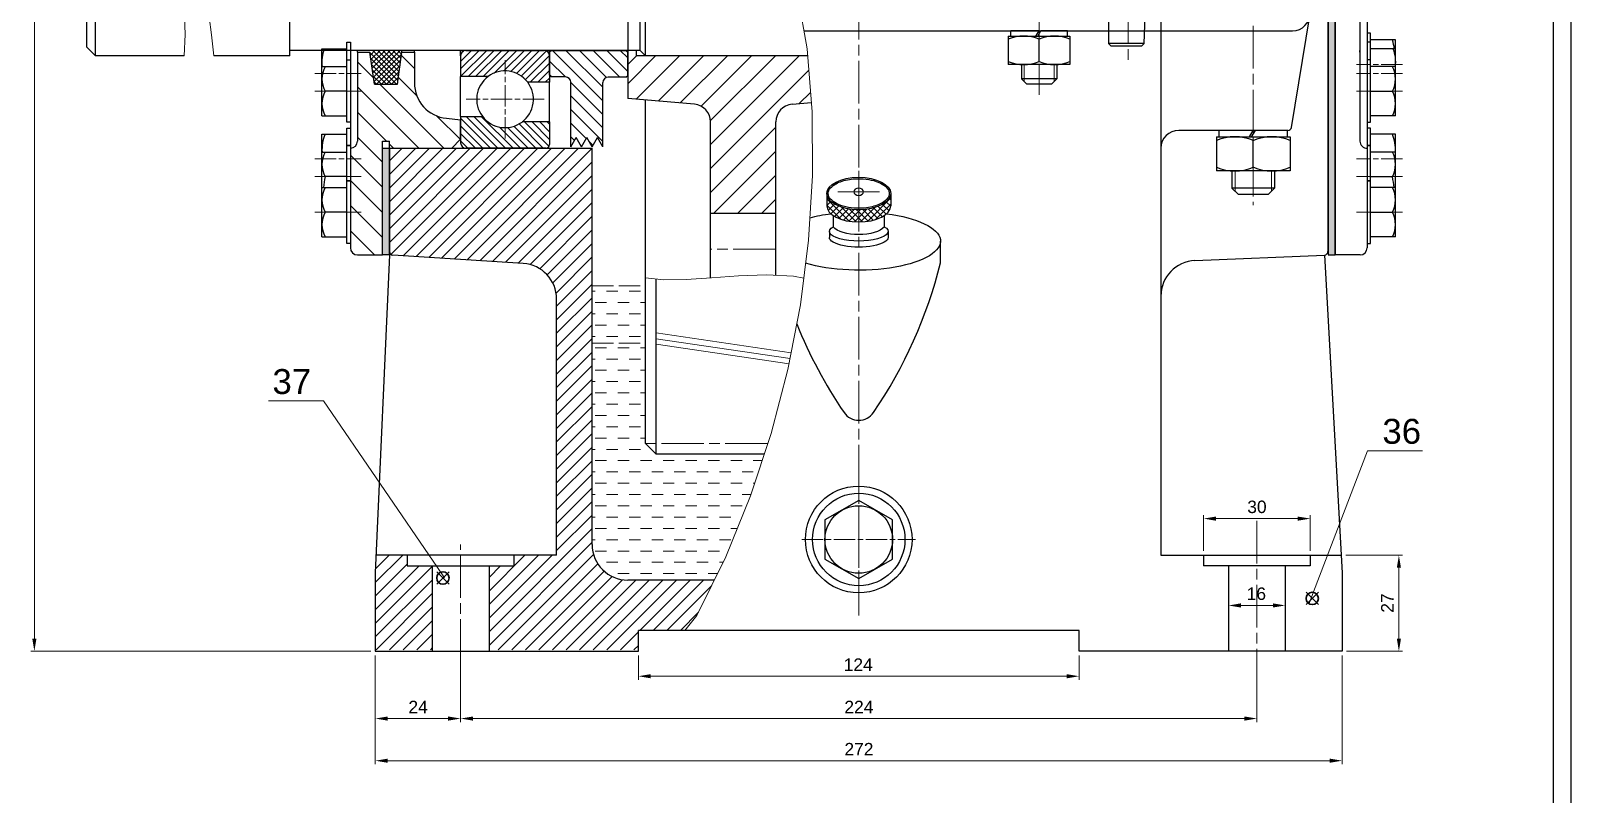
# Model space of a CAD drawing. Header units: millimetres. Extents: x 616 to 1805, y 3019 to 3860.
# Drawn here: x 1371.6 to 1804.9, y 3405.1 to 3619.7 of the extents above; entities that cross this region are included whole.
import ezdxf

# ---------------------------------------------------------------- set-up
doc = ezdxf.new("R2010")
doc.units = ezdxf.units.MM
for name, pattern in [('AM_ISO02W050', [7.5, 6, -1.5]), ('AM_ISO08W050', [18, 12, -1.5, 3, -1.5]), ('AM_ISO08W050x2', [9, 6, -0.75, 1.5, -0.75])]:
    doc.linetypes.add(name, pattern=pattern)
doc.layers.add('AM_12', color=7, linetype='Continuous', lineweight=35, plot=False)
for name, color, linetype, lineweight in [('Dim', 2, 'Continuous', 9), ('dường tâm', 4, 'AM_ISO08W050', 13), ('net duong chi so', 3, 'Continuous', 13), ('Net mảnh', 3, 'Continuous', 13), ('Nét đứt mảnh', 6, 'AM_ISO02W050', 13), ('đường hatch', 1, 'Continuous', 13)]:
    doc.layers.add(name, color=color, linetype=linetype, lineweight=lineweight)
doc.styles.get("Standard").update_dxf_attribs({"font": 'arial.ttf'})

msp = doc.modelspace()

# ---------------------------------------------------------------- hatches: boundary and pattern name
h = msp.add_hatch(color=1)
h.dxf.hatch_style = 1
h.paths.add_polyline_path([(1738.46, 3716.69), (1736.47, 3716.69), (1736.47, 3556.69), (1738.47, 3556.69)])
msp.add_hatch(color=1).paths.add_polyline_path([(1470.46, 3586.69), (1470.46, 3556.69), (1472.46, 3556.69), (1472.46, 3586.69)])
at = {"layer": 'đường hatch'}
h = msp.add_hatch(dxfattribs=at)
h.set_pattern_fill('DASH', color=6)
h.paths.add_polyline_path([(1577.94, 3500.69), (1547.46, 3500.69), (1544.46, 3503.69), (1544.46, 3531.89), (1529.46, 3531.89), (1529.46, 3475.28, 0.414214), (1539.46, 3465.28), (1563.86, 3465.28), (1567.06, 3471.79), (1574.04, 3488.92)])
h.paths.add_polyline_path([(1544.46, 3548.02), (1529.46, 3548.02), (1529.46, 3531.89), (1544.46, 3531.89)])

# ---------------------------------------------------------------- linework, layer by layer
for p, q in [((1804.88, 3019.39), (1804.88, 3860.39)), ((1799.88, 3024.39), (1799.88, 3855.39)), ((1689.46, 3777.69), (1689.46, 3472.28)), ((1736.46, 3715.73), (1736.46, 3557.65)), ((1736.47, 3716.69), (1736.47, 3556.69)), ((1738.46, 3716.69), (1738.47, 3556.69)), ((1738.47, 3556.69), (1738.47, 3716.69)), ((1539.46, 3672.69), (1539.46, 3600.69)), ((1387.24, 3658.19), (1387.24, 3615.19)), ((1389.74, 3612.69), (1389.74, 3660.69)), ((1444.46, 3612.69), (1444.46, 3660.69)), ((1444.46, 3614.19), (1444.46, 3659.19)), ((1542.96, 3614.19), (1542.96, 3659.19)), ((1544.46, 3612.69), (1544.46, 3660.69)), ((1674.79, 3616.15), (1674.43, 3658.92)), ((1684.75, 3616.15), (1686.26, 3658.92)), ((1745.46, 3659.69), (1745.46, 3588.69)), ((1747.46, 3659.19), (1747.47, 3558.69)), ((1726.2, 3592.53), (1731.4, 3623.87)), ((1589.05, 3619.69), (1726.46, 3619.69)), ((1647.21, 3618.19), (1647.21, 3619.69)), ((1655.21, 3619.69), (1647.21, 3619.69)), ((1654.31, 3618.19), (1655.21, 3619.69)), ((1654.81, 3618.19), (1655.7, 3619.69)), ((1663.21, 3619.69), (1655.7, 3619.69)), ((1663.21, 3618.19), (1663.21, 3619.69)), ((1748.46, 3618.99), (1747.46, 3618.99)), ((1747.46, 3618.99), (1747.46, 3616.49)), ((1748.46, 3617.12), (1748.46, 3618.99)), ((1389.74, 3612.69), (1387.24, 3615.19)), ((1542.96, 3614.19), (1444.46, 3614.19)), ((1453.46, 3609.62), (1453.46, 3614.62)), ((1453.46, 3614.62), (1460.46, 3614.62)), ((1460.46, 3614.62), (1460.46, 3616.49)), ((1460.46, 3616.49), (1461.46, 3616.49)), ((1460.46, 3609.62), (1460.46, 3614.62)), ((1461.46, 3616.49), (1461.46, 3611.49)), ((1461.46, 3614.19), (1461.46, 3558.69)), ((1463.46, 3613.69), (1463.46, 3614.19)), ((1475.96, 3613.69), (1475.96, 3614.19)), ((1479.46, 3613.69), (1479.46, 3614.19)), ((1492.46, 3612.69), (1492.46, 3614.19)), ((1493.96, 3614.19), (1515.96, 3614.19)), ((1517.46, 3612.69), (1517.46, 3614.19)), ((1517.46, 3613.75), (1517.96, 3614.19)), ((1517.96, 3614.19), (1517.46, 3613.75)), ((1538.96, 3614.19), (1517.96, 3614.19)), ((1517.96, 3614.19), (1538.96, 3614.19)), ((1539.46, 3613.63), (1538.96, 3614.19)), ((1541.96, 3612.69), (1541.96, 3614.19)), ((1542.96, 3614.19), (1544.46, 3612.69)), ((1646.54, 3618.19), (1646.54, 3610.19)), ((1646.54, 3618.19), (1663.87, 3618.19)), ((1647.21, 3618.19), (1654.31, 3618.19)), ((1654.81, 3618.19), (1663.21, 3618.19)), ((1655.21, 3611.05), (1655.21, 3617.35)), ((1663.87, 3618.19), (1663.87, 3610.19)), ((1675.5, 3615.42), (1674.75, 3616.15)), ((1684.75, 3616.15), (1674.75, 3616.15)), ((1684, 3615.42), (1675.5, 3615.42)), ((1684.75, 3616.15), (1684, 3615.42)), ((1745.46, 3613.69), (1745.46, 3614.19)), ((1748.46, 3616.49), (1747.46, 3616.49)), ((1747.46, 3616.49), (1747.46, 3611.49)), ((1755.46, 3617.12), (1748.46, 3617.12)), ((1748.46, 3616.49), (1748.46, 3617.12)), ((1748.46, 3614.62), (1748.46, 3616.49)), ((1748.46, 3609.62), (1748.46, 3614.62)), ((1755.46, 3614.62), (1748.46, 3614.62)), ((1755.46, 3614.62), (1755.46, 3617.12)), ((1755.46, 3609.62), (1755.46, 3614.62)), ((1414.66, 3612.69), (1389.74, 3612.69)), ((1444.46, 3612.69), (1423, 3612.69)), ((1453.46, 3595.76), (1453.46, 3609.62)), ((1453.46, 3609.62), (1460.46, 3609.62)), ((1460.46, 3609.62), (1460.46, 3611.49)), ((1460.46, 3611.49), (1461.46, 3611.49)), ((1460.46, 3595.76), (1460.46, 3609.62)), ((1461.46, 3611.49), (1461.46, 3594.03)), ((1463.46, 3613.69), (1463.46, 3588.69)), ((1463.46, 3613.69), (1466.96, 3613.69)), ((1468.21, 3604.69), (1466.96, 3613.69)), ((1474.71, 3604.69), (1475.96, 3613.69)), ((1475.96, 3613.69), (1479.46, 3613.69)), ((1479.46, 3613.69), (1479.46, 3605.04)), ((1492.46, 3612.69), (1492.46, 3606.82)), ((1517.46, 3607.21), (1517.46, 3613.75)), ((1517.46, 3613.75), (1517.46, 3607.21)), ((1517.46, 3612.69), (1517.46, 3605.22)), ((1539.46, 3607.12), (1539.46, 3613.63)), ((1541.96, 3612.69), (1539.46, 3610.19)), ((1590.09, 3612.69), (1541.96, 3612.69)), ((1590.09, 3612.69), (1544.46, 3612.69)), ((1663.87, 3610.19), (1646.54, 3610.19)), ((1650.21, 3610.19), (1650.21, 3606.19)), ((1660.21, 3610.19), (1660.21, 3606.19)), ((1748.46, 3611.49), (1747.46, 3611.49)), ((1747.46, 3611.49), (1747.46, 3594.03)), ((1748.46, 3609.62), (1748.46, 3611.49)), ((1755.46, 3609.62), (1748.46, 3609.62)), ((1748.46, 3595.76), (1748.46, 3609.62)), ((1755.46, 3595.76), (1755.46, 3609.62)), ((1492.46, 3595.65), (1492.46, 3606.82)), ((1500.18, 3606.82), (1492.46, 3606.82)), ((1517.46, 3607.21), (1517.96, 3606.71)), ((1517.46, 3607.21), (1517.96, 3606.71)), ((1521.96, 3606.71), (1517.96, 3606.71)), ((1538.96, 3606.69), (1533.96, 3606.69)), ((1538.96, 3606.69), (1539.46, 3607.12)), ((1660.21, 3606.19), (1650.21, 3606.19)), ((1650.21, 3606.19), (1651.71, 3604.69)), ((1660.21, 3606.19), (1658.71, 3604.69)), ((1460.46, 3602.69), (1454.32, 3602.69)), ((1468.21, 3604.69), (1474.71, 3604.69)), ((1517.46, 3605.22), (1511.34, 3605.22)), ((1517.46, 3594.06), (1517.46, 3605.22)), ((1523.46, 3587.09), (1523.46, 3605.21)), ((1532.46, 3587.09), (1532.46, 3605.16)), ((1658.71, 3604.69), (1651.71, 3604.69)), ((1748.46, 3602.69), (1754.6, 3602.69)), ((1558.23, 3599.05), (1539.46, 3600.69)), ((1544.46, 3503.69), (1544.46, 3600.25)), ((1585.69, 3599.05), (1591.14, 3599.52)), ((1453.46, 3595.76), (1460.46, 3595.76)), ((1460.46, 3594.03), (1460.46, 3595.76)), ((1461.46, 3594.03), (1460.46, 3594.03)), ((1460.47, 3590.62), (1460.47, 3592.35)), ((1460.47, 3592.35), (1461.46, 3592.35)), ((1461.46, 3592.35), (1461.46, 3587.49)), ((1488.47, 3595.09), (1492.46, 3594.69)), ((1492.46, 3595.65), (1492.46, 3588.19)), ((1492.46, 3595.65), (1498.58, 3595.65)), ((1492.46, 3589.19), (1492.46, 3594.69)), ((1517.46, 3594.06), (1509.75, 3594.06)), ((1517.46, 3594.06), (1517.46, 3587.69)), ((1562.8, 3550.25), (1562.8, 3594.07)), ((1581.13, 3550.98), (1581.13, 3594.07)), ((1747.46, 3594.03), (1748.46, 3594.03)), ((1748.46, 3592.35), (1747.46, 3592.35)), ((1747.46, 3592.35), (1747.46, 3587.49)), ((1755.46, 3595.76), (1748.46, 3595.76)), ((1748.46, 3594.03), (1748.46, 3595.76)), ((1748.46, 3590.62), (1748.46, 3592.35)), ((1453.47, 3585.62), (1453.47, 3590.62)), ((1453.47, 3590.62), (1460.47, 3590.62)), ((1460.47, 3585.62), (1460.47, 3590.62)), ((1470.46, 3556.69), (1470.46, 3588.69)), ((1470.46, 3588.69), (1472.46, 3588.69)), ((1472.46, 3586.69), (1472.46, 3588.69)), ((1489.96, 3586.69), (1492.46, 3589.19)), ((1523.46, 3587.09), (1524.96, 3589.69)), ((1526.46, 3587.09), (1524.96, 3589.69)), ((1526.46, 3587.09), (1527.96, 3589.69)), ((1529.46, 3587.09), (1527.96, 3589.69)), ((1529.46, 3587.09), (1530.96, 3589.69)), ((1532.46, 3587.09), (1530.96, 3589.69)), ((1725.21, 3591.69), (1694.46, 3591.69)), ((1705.07, 3589.89), (1705.07, 3580.29)), ((1705.07, 3589.89), (1725.86, 3589.89)), ((1705.86, 3589.89), (1705.86, 3591.69)), ((1715.46, 3591.69), (1705.86, 3591.69)), ((1705.86, 3589.89), (1714.39, 3589.89)), ((1714.39, 3589.89), (1715.46, 3591.69)), ((1714.98, 3589.89), (1716.06, 3591.69)), ((1714.98, 3589.89), (1725.06, 3589.89)), ((1715.46, 3581.32), (1715.46, 3588.88)), ((1725.06, 3591.69), (1716.06, 3591.69)), ((1725.06, 3591.69), (1725.21, 3591.69)), ((1725.06, 3589.89), (1725.06, 3591.69)), ((1725.86, 3589.89), (1725.86, 3580.29)), ((1755.46, 3590.62), (1748.46, 3590.62)), ((1748.46, 3585.62), (1748.46, 3590.62)), ((1755.46, 3585.62), (1755.46, 3590.62)), ((1453.47, 3575.62), (1453.47, 3585.62)), ((1453.47, 3585.62), (1460.47, 3585.62)), ((1461.46, 3587.49), (1460.47, 3587.49)), ((1460.47, 3585.62), (1460.47, 3587.49)), ((1460.47, 3587.49), (1461.46, 3587.49)), ((1460.47, 3575.62), (1460.47, 3585.62)), ((1461.46, 3587.49), (1461.46, 3577.49)), ((1470.46, 3556.69), (1470.46, 3586.69)), ((1470.46, 3586.69), (1472.46, 3586.69)), ((1472.46, 3556.69), (1472.46, 3586.69)), ((1472.46, 3586.69), (1519.46, 3586.69)), ((1472.46, 3586.69), (1489.96, 3586.69)), ((1472.46, 3586.69), (1472.46, 3556.69)), ((1516.46, 3586.69), (1493.96, 3586.69)), ((1519.46, 3586.69), (1529.46, 3586.69)), ((1529.46, 3475.28), (1529.46, 3586.69)), ((1747.46, 3587.49), (1748.46, 3587.49)), ((1748.46, 3587.49), (1747.46, 3587.49)), ((1747.46, 3587.49), (1747.46, 3577.49)), ((1748.46, 3585.62), (1748.46, 3587.49)), ((1755.46, 3585.62), (1748.46, 3585.62)), ((1748.46, 3575.62), (1748.46, 3585.62)), ((1755.46, 3575.62), (1755.46, 3585.62)), ((1725.86, 3580.29), (1705.07, 3580.29)), ((1709.46, 3580.29), (1709.46, 3575.49)), ((1721.46, 3580.29), (1721.46, 3575.49)), ((1453.47, 3561.76), (1453.47, 3575.62)), ((1453.47, 3575.62), (1460.47, 3575.62)), ((1460.47, 3578.69), (1454.32, 3578.69)), ((1460.47, 3575.62), (1460.46, 3577.49)), ((1460.46, 3577.49), (1461.46, 3577.49)), ((1461.46, 3577.49), (1460.47, 3577.49)), ((1460.47, 3561.76), (1460.47, 3575.62)), ((1461.46, 3577.49), (1461.46, 3559.89)), ((1721.46, 3575.49), (1709.46, 3575.49)), ((1709.46, 3575.49), (1711.26, 3573.69)), ((1721.46, 3575.49), (1719.66, 3573.69)), ((1748.46, 3577.49), (1747.46, 3577.49)), ((1747.46, 3577.49), (1747.46, 3559.89)), ((1747.46, 3577.49), (1748.46, 3577.49)), ((1748.46, 3578.69), (1754.6, 3578.69)), ((1748.46, 3575.62), (1748.46, 3577.49)), ((1755.46, 3575.62), (1748.46, 3575.62)), ((1748.46, 3561.76), (1748.46, 3575.62)), ((1755.46, 3561.76), (1755.46, 3575.62)), ((1595.47, 3573.76), (1595.46, 3570.52)), ((1613.46, 3573.96), (1613.46, 3570.52)), ((1719.66, 3573.69), (1711.26, 3573.69)), ((1460.47, 3568.69), (1454.32, 3568.69)), ((1581.13, 3568.35), (1562.8, 3568.35)), ((1597.28, 3567.77), (1597.28, 3564.61)), ((1611.64, 3567.77), (1611.64, 3564.61)), ((1748.46, 3568.69), (1754.6, 3568.69)), ((1596.2, 3563.28), (1596.2, 3561.59)), ((1612.72, 3563.28), (1612.72, 3561.59)), ((1453.47, 3561.76), (1460.47, 3561.76)), ((1460.46, 3559.89), (1460.47, 3561.76)), ((1461.46, 3559.89), (1460.46, 3559.89)), ((1627.46, 3554.47), (1627.46, 3560.58)), ((1747.46, 3559.89), (1748.46, 3559.89)), ((1755.46, 3561.76), (1748.46, 3561.76)), ((1748.46, 3559.89), (1748.46, 3561.76)), ((1463.46, 3556.69), (1470.46, 3556.69)), ((1472.46, 3556.69), (1468.46, 3467.28)), ((1472.46, 3556.69), (1470.46, 3556.69)), ((1510.1, 3554.29), (1473.4, 3556.63)), ((1699.04, 3555.1), (1735.5, 3556.65)), ((1735.52, 3556.65), (1740.46, 3467.28)), ((1736.47, 3556.69), (1738.47, 3556.69)), ((1745.47, 3556.69), (1738.47, 3556.69)), ((1547.46, 3500.69), (1547.46, 3549.91)), ((1519.46, 3472.28), (1519.46, 3544.31)), ((1547.46, 3500.69), (1544.46, 3503.69)), ((1577.94, 3500.69), (1547.46, 3500.69)), ((1604.46, 3487.66), (1594.96, 3482.18)), ((1613.97, 3482.18), (1604.46, 3487.66)), ((1594.96, 3482.18), (1594.96, 3471.2)), ((1613.97, 3471.2), (1613.97, 3482.18)), ((1519.46, 3472.28), (1468.62, 3472.28)), ((1477.46, 3472.28), (1477.46, 3469.28)), ((1507.46, 3472.28), (1507.46, 3469.28)), ((1594.96, 3471.2), (1604.46, 3465.72)), ((1604.46, 3465.72), (1613.97, 3471.2)), ((1689.46, 3472.28), (1740.19, 3472.28)), ((1701.46, 3472.28), (1701.46, 3469.28)), ((1731.46, 3472.28), (1731.46, 3469.28)), ((1468.46, 3467.28), (1468.46, 3445.28)), ((1477.46, 3469.28), (1507.46, 3469.28)), ((1484.46, 3469.28), (1484.46, 3445.28)), ((1500.46, 3469.28), (1500.46, 3445.28)), ((1731.46, 3469.28), (1701.46, 3469.28)), ((1708.46, 3469.28), (1708.46, 3445.28)), ((1724.46, 3469.28), (1724.46, 3445.28)), ((1740.46, 3467.28), (1740.46, 3445.28)), ((1563.86, 3465.28), (1539.46, 3465.28)), ((1604.46, 3451.12), (1542.46, 3451.12)), ((1542.46, 3445.28), (1542.46, 3451.12)), ((1666.46, 3451.12), (1604.46, 3451.12)), ((1666.46, 3445.28), (1666.46, 3451.12)), ((1468.46, 3445.28), (1542.46, 3445.28)), ((1740.46, 3445.28), (1666.46, 3445.28))]:
    msp.add_line(p, q)
at = {"color": 1, "linetype": 'Continuous', "lineweight": 13}
for p, q in [((1547.32, 3612.69), (1539.46, 3604.83)), ((1554.06, 3612.69), (1541.85, 3600.48)), ((1560.79, 3612.69), (1548.04, 3599.94)), ((1567.53, 3612.69), (1554.24, 3599.4)), ((1574.26, 3612.69), (1560.09, 3598.51)), ((1581, 3612.69), (1562.78, 3594.47)), ((1587.73, 3612.69), (1562.8, 3587.75)), ((1590.41, 3608.63), (1562.8, 3581.02)), ((1590.91, 3602.39), (1587.74, 3599.23)), ((1581.13, 3592.61), (1562.8, 3574.28)), ((1581.13, 3585.88), (1563.6, 3568.35)), ((1581.13, 3579.14), (1570.33, 3568.35)), ((1581.13, 3572.41), (1577.07, 3568.35))]:
    msp.add_line(p, q, dxfattribs=at)
for radius in [15, 13, 9.5]:
    msp.add_circle((1604.46, 3476.69), radius)
for centre, radius, start, end in [((1726.46, 3624.69), 5, 270, 0), ((1464.41, 3610.85), 10.99, 159.9483, 186.4274), ((1493.96, 3612.69), 1.5, 90, 180), ((1515.96, 3612.69), 1.5, 0, 90), ((1650.87, 3606.85), 11.36, 67.5879, 112.4121), ((1659.54, 3606.85), 11.36, 67.5879, 112.4121), ((1745.29, 3613.98), 9.83, 3.7209, 18.6129), ((1744.52, 3610.85), 10.99, 353.5726, 20.0517), ((1460.89, 3606.15), 7.42, 152.1817, 207.8183), ((1650.87, 3621.55), 11.36, 247.5879, 292.4121), ((1659.54, 3621.55), 11.36, 247.5879, 292.4121), ((1748.04, 3606.15), 7.42, 332.1817, 27.8183), ((1504.96, 3600.44), 7.98, 126.8699, 216.8699), ((1504.96, 3600.44), 7.98, 36.8699, 126.8699), ((1521.96, 3605.21), 1.5, 0, 90), ((1534.02, 3605.13), 1.56, 92.1615, 179.1049), ((1460.89, 3599.23), 7.42, 152.1818, 207.8182), ((1489.46, 3605.04), 10, 180, 264.2894), ((1504.96, 3600.44), 7.98, 306.8699, 36.8699), ((1748.04, 3599.23), 7.42, 332.1818, 27.8182), ((1557.8, 3594.07), 5, 0, 85), ((1586.13, 3594.07), 5, 95, 180), ((1504.96, 3600.44), 7.98, 216.8699, 306.8699), ((1725.21, 3592.69), 1, 270, 350.5919), ((1464.83, 3586.29), 11.37, 157.5964, 183.3801), ((1461.46, 3588.69), 2, 270, 0), ((1493.96, 3588.19), 1.5, 180, 270), ((1694.46, 3586.69), 5, 90, 180), ((1710.27, 3576.28), 13.63, 67.5879, 112.4121), ((1720.66, 3576.28), 13.63, 67.5879, 112.4121), ((1747.46, 3588.69), 2, 180.0016, 270.0016), ((1744.09, 3586.29), 11.37, 356.6199, 22.4036), ((1460.88, 3582.15), 7.42, 152.1742, 207.8258), ((1516.46, 3587.69), 1, 270, 0), ((1748.04, 3582.15), 7.42, 332.1742, 27.8258), ((1710.27, 3593.92), 13.63, 247.5879, 292.4121), ((1720.66, 3593.92), 13.63, 247.5879, 292.4121), ((1460.89, 3572.15), 7.42, 152.1817, 207.8183), ((1508.1, 3569.12), 54.62, 169.907, 173.1651), ((1700.83, 3569.12), 54.62, 6.8349, 10.093), ((1748.04, 3572.15), 7.42, 332.1817, 27.8183), ((1460.89, 3565.23), 7.42, 152.1818, 207.8182), ((1748.04, 3565.23), 7.42, 332.1818, 27.8182), ((1463.46, 3558.69), 2, 180, 270), ((1473.46, 3557.63), 1, 180, 266.3478), ((1735.46, 3557.65), 1, 272.4368, 359.9951), ((1745.47, 3558.69), 2, 270.0016, 0.0016), ((1509.46, 3544.31), 10, 0, 86.3478), ((1501.14, 3585.81), 130.15, 325.6473, 346.0677), ((1699.46, 3545.11), 10, 92.4368, 180), ((1707.79, 3585.81), 130.15, 201.8853, 214.3527), ((1604.46, 3515.19), 5, 214.3527, 325.6473), ((1539.46, 3475.28), 10, 180, 270)]:
    msp.add_arc(centre, radius, start, end)
msp.add_ellipse((1604.46, 3573.96), major_axis=(9, 0), ratio=0.506768)
at = {"extrusion": (0, 0, -1)}
for centre, major_axis, ratio, start_param, end_param in [((1604.46, 3574.45), (1.38, 0), 0.738156, -3.141592653589793, 3.141592653589793), ((1604.46, 3560.58), (23, 0), 0.35566, 5.059904, 8.560784), ((1604.46, 3560.58), (23, 0), 0.35566, 10.355812, 10.648059), ((1604.46, 3563.28), (8.26, 0), 0.326792, 5.765996, 9.941967), ((1604.46, 3565.9), (-7.78, 0), 0.450192, 3.525887, 5.898891), ((1604.46, 3561.59), (8.26, 0), 0.326792, 6.283185, 9.424778)]:
    msp.add_ellipse(centre, major_axis=major_axis, ratio=ratio, start_param=start_param, end_param=end_param, dxfattribs=at)
msp.add_ellipse((1604.46, 3570.52), major_axis=(9, 0), ratio=0.506768, start_param=3.141593, end_param=6.283185)
msp.add_open_spline([(1613.06, 3573.96), (1613.06, 3574.4), (1612.91, 3574.86), (1612.24, 3575.76), (1611.73, 3576.2), (1610.41, 3576.98), (1609.59, 3577.32), (1607.77, 3577.82), (1606.77, 3577.99), (1604.24, 3578.18), (1602.69, 3578.09), (1599.89, 3577.54), (1598.65, 3577.08), (1597.06, 3576.1), (1596.57, 3575.64), (1595.95, 3574.71), (1595.83, 3574.25), (1595.91, 3573.33), (1596.12, 3572.86), (1596.91, 3571.94), (1597.49, 3571.5), (1598.96, 3570.74), (1599.84, 3570.42), (1601.78, 3569.97), (1602.84, 3569.84), (1605.39, 3569.76), (1606.9, 3569.9), (1609.56, 3570.55), (1610.72, 3571.04), (1612.13, 3572.04), (1612.55, 3572.5), (1612.98, 3573.29), (1613.06, 3573.62), (1613.06, 3573.96)], degree=3, knots=[0, 0, 0, 0, 0.356431, 0.356431, 0.712861, 0.712861, 1.069292, 1.069292, 1.425722, 1.425722, 1.939711, 1.939711, 2.453699, 2.453699, 2.819631, 2.819631, 3.185563, 3.185563, 3.551495, 3.551495, 3.917427, 3.917427, 4.283359, 4.283359, 4.649291, 4.649291, 5.155706, 5.155706, 5.662121, 5.662121, 6.018042, 6.018042, 6.283185, 6.283185, 6.283185, 6.283185])
at = {"layer": 'AM_12', "color": 4}
for p, q in [((1485.73, 3464.12), (1489.23, 3467.62)), ((1485.73, 3467.62), (1489.23, 3464.12)), ((1730.29, 3458.37), (1733.79, 3461.87)), ((1730.29, 3461.87), (1733.79, 3458.37))]:
    msp.add_line(p, q, dxfattribs=at)
for centre in [(1487.48, 3465.87), (1732.04, 3460.12)]:
    msp.add_circle(centre, 1.75, dxfattribs=at)
at = {"layer": 'Dim'}
for p, q in [((1372.56, 3448.78), (1372.56, 3838.74)), ((1701.46, 3473.53), (1701.46, 3483.56)), ((1704.96, 3482.56), (1727.96, 3482.56)), ((1731.46, 3473.53), (1731.46, 3483.56)), ((1741.44, 3472.28), (1757.41, 3472.28)), ((1756.41, 3468.78), (1756.41, 3448.78)), ((1708.46, 3458.53), (1708.46, 3459.14)), ((1711.96, 3458.14), (1720.96, 3458.14)), ((1724.46, 3458.53), (1724.46, 3459.14)), ((1467.21, 3445.28), (1371.56, 3445.28)), ((1741.71, 3445.28), (1757.41, 3445.28)), ((1468.46, 3444.03), (1468.46, 3413.5)), ((1492.46, 3444.03), (1492.46, 3425.35)), ((1542.46, 3444.03), (1542.46, 3437.25)), ((1666.46, 3444.03), (1666.46, 3437.25)), ((1716.46, 3444.03), (1716.46, 3425.35)), ((1740.46, 3444.03), (1740.46, 3413.5)), ((1545.96, 3438.25), (1662.96, 3438.25)), ((1468.46, 3433.51), (1468.46, 3425.35)), ((1492.46, 3433.51), (1492.46, 3425.35)), ((1471.96, 3426.35), (1488.96, 3426.35)), ((1495.96, 3426.35), (1712.96, 3426.35)), ((1736.96, 3414.5), (1471.96, 3414.5))]:
    msp.add_line(p, q, dxfattribs=at)
for points in [[(1704.96, 3483.14), (1704.96, 3481.97), (1701.46, 3482.56)], [(1727.96, 3483.14), (1727.96, 3481.97), (1731.46, 3482.56)], [(1755.83, 3468.78), (1756.99, 3468.78), (1756.41, 3472.28)], [(1711.96, 3458.73), (1711.96, 3457.56), (1708.46, 3458.14)], [(1720.96, 3458.73), (1720.96, 3457.56), (1724.46, 3458.14)], [(1371.97, 3448.78), (1373.14, 3448.78), (1372.56, 3445.28)], [(1755.83, 3448.78), (1756.99, 3448.78), (1756.41, 3445.28)], [(1545.96, 3438.83), (1545.96, 3437.66), (1542.46, 3438.25)], [(1662.96, 3438.83), (1662.96, 3437.66), (1666.46, 3438.25)], [(1471.96, 3426.93), (1471.96, 3425.76), (1468.46, 3426.35)], [(1488.96, 3426.93), (1488.96, 3425.76), (1492.46, 3426.35)], [(1495.96, 3426.93), (1495.96, 3425.76), (1492.46, 3426.35)], [(1712.96, 3426.93), (1712.96, 3425.76), (1716.46, 3426.35)], [(1471.96, 3415.08), (1471.96, 3413.92), (1468.46, 3414.5)], [(1736.96, 3415.08), (1736.96, 3413.92), (1740.46, 3414.5)]]:
    msp.add_solid(points, dxfattribs=at)
at = {"layer": 'dường tâm'}
for p, q in [((1604.46, 3455.28), (1604.44, 3842.24)), ((1715.46, 3693.09), (1715.46, 3570.69)), ((1655.21, 3664), (1655.21, 3601.69)), ((1680.21, 3664), (1680.21, 3610.07)), ((1581.13, 3558.35), (1562.8, 3558.35)), ((1578.93, 3503.69), (1544.46, 3503.69)), ((1716.46, 3481.94), (1716.46, 3442.28)), ((1492.46, 3442.28), (1492.46, 3475.28))]:
    msp.add_line(p, q, dxfattribs=at)
at = {"layer": 'dường tâm', "linetype": 'AM_ISO08W050x2'}
for p, q in [((1504.96, 3589.46), (1504.96, 3611.41)), ((1757.46, 3610.19), (1744.46, 3610.19)), ((1451.46, 3607.69), (1464.46, 3607.69)), ((1757.46, 3607.69), (1744.46, 3607.69)), ((1451.46, 3602.69), (1464.46, 3602.69)), ((1757.46, 3602.69), (1744.46, 3602.69)), ((1515.94, 3600.44), (1493.99, 3600.44)), ((1451.46, 3583.69), (1464.46, 3583.69)), ((1757.46, 3583.69), (1744.46, 3583.69)), ((1604.46, 3574.45), (1604.46, 3580.29)), ((1451.46, 3578.69), (1464.46, 3578.69)), ((1757.46, 3578.69), (1744.46, 3578.69)), ((1604.46, 3574.45), (1598.62, 3574.45)), ((1604.46, 3574.45), (1610.3, 3574.45)), ((1604.46, 3574.45), (1604.46, 3568.62)), ((1464.46, 3568.69), (1451.46, 3568.69)), ((1744.46, 3568.69), (1757.46, 3568.69)), ((1604.46, 3492.69), (1604.46, 3460.69)), ((1588.46, 3476.69), (1620.46, 3476.69))]:
    msp.add_line(p, q, dxfattribs=at)
at = {"layer": 'net duong chi so'}
for p, q in [((1453.92, 3515.63), (1438.44, 3515.63)), ((1453.92, 3515.63), (1485.95, 3468.8)), ((1747.61, 3501.64), (1732.41, 3461.95)), ((1747.61, 3501.64), (1763.09, 3501.64))]:
    msp.add_line(p, q, dxfattribs=at)
at = {"layer": 'net duong chi so', "linetype": 'Continuous'}
for p, q in [((1485.95, 3468.8), (1487.93, 3465.92)), ((1732.41, 3461.95), (1731.16, 3458.68))]:
    msp.add_line(p, q, dxfattribs=at)
at = {"layer": 'Net mảnh'}
for p, q in [((1586.85, 3632.34), (1589.93, 3614.64)), ((1414.79, 3623.73), (1414.94, 3618.62)), ((1421.76, 3623.62), (1422.42, 3618.59)), ((1414.94, 3618.62), (1414.66, 3612.69)), ((1422.42, 3618.59), (1423, 3612.69)), ((1589.93, 3614.64), (1591.34, 3596.95)), ((1591.34, 3596.95), (1591.45, 3579)), ((1591.45, 3579), (1590.35, 3560.84)), ((1590.35, 3560.84), (1588.04, 3542.62)), ((1549.59, 3549.65), (1544.46, 3550.27)), ((1555.89, 3549.77), (1549.59, 3549.65)), ((1563.03, 3550.27), (1555.89, 3549.77)), ((1570.67, 3550.83), (1563.03, 3550.27)), ((1578.47, 3551.1), (1570.67, 3550.83)), ((1586.09, 3550.74), (1578.47, 3551.1)), ((1589, 3550.2), (1586.09, 3550.74)), ((1588.04, 3542.62), (1584.54, 3524.47)), ((1547.46, 3534.8), (1585.44, 3529.12)), ((1547.46, 3533.1), (1585.14, 3527.56)), ((1547.46, 3531.58), (1584.85, 3526.08)), ((1584.54, 3524.47), (1579.87, 3506.53)), ((1579.87, 3506.53), (1574.04, 3488.92)), ((1574.04, 3488.92), (1567.06, 3471.79)), ((1567.06, 3471.79), (1558.95, 3455.28)), ((1558.95, 3455.28), (1555.56, 3451.12))]:
    msp.add_line(p, q, dxfattribs=at)
at = {"layer": 'Nét đứt mảnh'}
for p, q in [((1529.46, 3548.02), (1544.46, 3548.02)), ((1529.46, 3531.89), (1544.46, 3531.89))]:
    msp.add_line(p, q, dxfattribs=at)
at = {"layer": 'đường hatch', "linetype": 'Continuous'}
for p, q in [((1466.96, 3614.19), (1466.96, 3614.19)), ((1468.38, 3614.19), (1467.07, 3612.89)), ((1469.79, 3614.19), (1467.25, 3611.64)), ((1471.21, 3614.19), (1467.42, 3610.4)), ((1472.62, 3614.19), (1467.59, 3609.16)), ((1475.02, 3606.92), (1467.75, 3614.19)), ((1474.03, 3614.19), (1467.76, 3607.92)), ((1475.45, 3614.19), (1467.94, 3606.68)), ((1475.19, 3608.16), (1469.16, 3614.19)), ((1475.37, 3609.4), (1470.58, 3614.19)), ((1475.54, 3610.64), (1471.99, 3614.19)), ((1475.71, 3611.88), (1473.41, 3614.19)), ((1475.88, 3613.13), (1474.82, 3614.19)), ((1492.46, 3611.1), (1495.55, 3614.19)), ((1492.46, 3608.98), (1497.67, 3614.19)), ((1492.46, 3606.86), (1499.8, 3614.19)), ((1492.64, 3613.4), (1493.25, 3614.01)), ((1494.55, 3606.82), (1501.92, 3614.19)), ((1496.67, 3606.82), (1504.04, 3614.19)), ((1498.79, 3606.82), (1506.16, 3614.19)), ((1501.89, 3607.8), (1508.28, 3614.19)), ((1504.62, 3608.41), (1510.4, 3614.19)), ((1506.58, 3608.25), (1512.52, 3614.19)), ((1508.19, 3607.73), (1514.64, 3614.19)), ((1509.54, 3606.97), (1516.62, 3614.04)), ((1532.46, 3600.02), (1518.29, 3614.19)), ((1532.46, 3603.83), (1522.11, 3614.19)), ((1533.51, 3606.6), (1525.93, 3614.19)), ((1537.24, 3606.69), (1529.74, 3614.19)), ((1539.46, 3608.29), (1533.56, 3614.19)), ((1539.46, 3612.11), (1537.38, 3614.19)), ((1463.46, 3611), (1467.96, 3606.5)), ((1474.85, 3605.68), (1466.98, 3613.54)), ((1474.42, 3604.69), (1467.21, 3611.9)), ((1473.01, 3604.69), (1467.44, 3610.26)), ((1475.9, 3613.22), (1468.11, 3605.44)), ((1475.67, 3611.58), (1468.78, 3604.69)), ((1475.44, 3609.94), (1470.19, 3604.69)), ((1475.83, 3612.77), (1479.46, 3609.14)), ((1510.69, 3605.99), (1517.46, 3612.76)), ((1512.04, 3605.22), (1517.46, 3610.64)), ((1521.95, 3606.71), (1517.46, 3611.2)), ((1471.59, 3604.69), (1467.67, 3608.61)), ((1470.18, 3604.69), (1467.9, 3606.97)), ((1468.76, 3604.69), (1468.12, 3605.33)), ((1475.21, 3608.3), (1471.61, 3604.69)), ((1474.99, 3606.66), (1473.02, 3604.69)), ((1474.97, 3606.56), (1480.16, 3601.37)), ((1514.16, 3605.22), (1517.46, 3608.52)), ((1516.29, 3605.22), (1517.46, 3606.4)), ((1518.13, 3606.71), (1517.46, 3607.38)), ((1463.46, 3603.93), (1480.7, 3586.69)), ((1469.77, 3604.69), (1487.77, 3586.69)), ((1474.76, 3605.01), (1474.43, 3604.69)), ((1532.46, 3596.2), (1523.46, 3605.2)), ((1532.46, 3592.38), (1523.46, 3601.38)), ((1463.46, 3596.85), (1471.63, 3588.69)), ((1532.46, 3588.56), (1523.46, 3597.56)), ((1485.79, 3595.74), (1492.4, 3589.13)), ((1492.46, 3595.09), (1500.86, 3586.69)), ((1492.46, 3592.97), (1498.74, 3586.69)), ((1494.02, 3595.65), (1502.98, 3586.69)), ((1496.14, 3595.65), (1505.11, 3586.69)), ((1498.26, 3595.65), (1507.23, 3586.69)), ((1503.42, 3592.61), (1509.35, 3586.69)), ((1505.66, 3592.5), (1511.47, 3586.69)), ((1507.43, 3592.85), (1513.59, 3586.69)), ((1508.9, 3593.5), (1515.71, 3586.69)), ((1510.46, 3594.06), (1517.33, 3587.19)), ((1512.58, 3594.06), (1517.46, 3589.18)), ((1514.71, 3594.06), (1517.46, 3591.3)), ((1516.83, 3594.06), (1517.46, 3593.42)), ((1527.8, 3589.4), (1523.46, 3593.74)), ((1463.46, 3589.78), (1470.46, 3582.78)), ((1492.46, 3590.85), (1496.62, 3586.69)), ((1492.46, 3588.73), (1494.5, 3586.69)), ((1524.5, 3588.89), (1523.46, 3589.92)), ((1529.7, 3587.5), (1528.57, 3588.63)), ((1461.46, 3584.71), (1470.46, 3575.71)), ((1472.46, 3587.85), (1473.63, 3586.69)), ((1472.46, 3583.12), (1476.03, 3586.69)), ((1472.46, 3579.3), (1479.85, 3586.69)), ((1472.46, 3575.48), (1483.67, 3586.69)), ((1472.46, 3571.66), (1487.49, 3586.69)), ((1472.46, 3567.85), (1491.31, 3586.69)), ((1472.46, 3564.03), (1495.12, 3586.69)), ((1472.46, 3560.21), (1498.94, 3586.69)), ((1472.88, 3556.81), (1502.76, 3586.69)), ((1476.33, 3556.44), (1506.58, 3586.69)), ((1479.92, 3556.21), (1510.4, 3586.69)), ((1483.51, 3555.98), (1514.22, 3586.69)), ((1487.1, 3555.76), (1518.03, 3586.69)), ((1490.69, 3555.53), (1521.85, 3586.69)), ((1494.28, 3555.3), (1525.67, 3586.69)), ((1497.87, 3555.07), (1529.46, 3586.66)), ((1501.46, 3554.84), (1529.46, 3582.84)), ((1461.46, 3577.64), (1470.46, 3568.64)), ((1505.05, 3554.61), (1529.46, 3579.03)), ((1508.64, 3554.38), (1529.46, 3575.21)), ((1512.04, 3553.97), (1529.46, 3571.39)), ((1461.46, 3570.57), (1470.46, 3561.57)), ((1514.71, 3552.82), (1529.46, 3567.57)), ((1461.46, 3563.5), (1468.27, 3556.69)), ((1516.81, 3551.1), (1529.46, 3563.75)), ((1518.37, 3548.84), (1529.46, 3559.93)), ((1519.32, 3545.98), (1529.46, 3556.12)), ((1519.46, 3542.3), (1529.46, 3552.3)), ((1519.46, 3538.48), (1529.46, 3548.48)), ((1519.46, 3534.66), (1529.46, 3544.66)), ((1519.46, 3530.84), (1529.46, 3540.84)), ((1519.46, 3527.02), (1529.46, 3537.02)), ((1519.46, 3523.21), (1529.46, 3533.21)), ((1519.46, 3519.39), (1529.46, 3529.39)), ((1519.46, 3515.57), (1529.46, 3525.57)), ((1519.46, 3511.75), (1529.46, 3521.75)), ((1519.46, 3507.93), (1529.46, 3517.93)), ((1519.46, 3504.11), (1529.46, 3514.11)), ((1519.46, 3500.29), (1529.46, 3510.29)), ((1519.46, 3496.48), (1529.46, 3506.48)), ((1519.46, 3492.66), (1529.46, 3502.66)), ((1519.46, 3488.84), (1529.46, 3498.84)), ((1519.46, 3485.02), (1529.46, 3495.02)), ((1519.46, 3481.2), (1529.46, 3491.2)), ((1519.46, 3477.38), (1529.46, 3487.38)), ((1500.46, 3450.75), (1529.46, 3479.75)), ((1519.46, 3473.57), (1529.46, 3483.57)), ((1500.46, 3446.93), (1529.46, 3475.93)), ((1468.46, 3464.57), (1476.17, 3472.28)), ((1468.51, 3468.44), (1472.36, 3472.28)), ((1500.46, 3462.2), (1510.54, 3472.28)), ((1500.46, 3458.38), (1514.36, 3472.28)), ((1500.46, 3454.57), (1518.18, 3472.28)), ((1503.04, 3445.69), (1529.86, 3472.5)), ((1468.46, 3460.75), (1477.46, 3469.75)), ((1468.46, 3456.93), (1480.81, 3469.28)), ((1468.46, 3453.11), (1484.46, 3469.11)), ((1500.46, 3466.02), (1503.72, 3469.28)), ((1506.86, 3445.69), (1531.05, 3469.88)), ((1510.68, 3445.69), (1532.81, 3467.82)), ((1468.46, 3449.29), (1484.46, 3465.29)), ((1514.5, 3445.69), (1535.09, 3466.29)), ((1518.31, 3445.69), (1538.01, 3465.39)), ((1522.13, 3445.69), (1541.72, 3465.28)), ((1525.95, 3445.69), (1545.54, 3465.28)), ((1529.77, 3445.69), (1549.36, 3465.28)), ((1533.59, 3445.69), (1553.18, 3465.28)), ((1542.84, 3451.12), (1557, 3465.28)), ((1546.66, 3451.12), (1560.81, 3465.28)), ((1550.47, 3451.12), (1563.11, 3463.76)), ((1468.68, 3445.69), (1484.46, 3461.48)), ((1472.49, 3445.69), (1484.46, 3457.66)), ((1476.31, 3445.69), (1484.46, 3453.84)), ((1554.29, 3451.12), (1559.43, 3456.26)), ((1480.13, 3445.69), (1484.46, 3450.02)), ((1537.41, 3445.69), (1542.46, 3450.75)), ((1483.95, 3445.69), (1484.46, 3446.2)), ((1541.22, 3445.69), (1542.46, 3446.93))]:
    msp.add_line(p, q, dxfattribs=at)
at = {"layer": 'đường hatch'}
for p, q in [((1650.96, 3610.19), (1650.96, 3605.44)), ((1659.46, 3610.19), (1659.46, 3605.44)), ((1710.36, 3580.29), (1710.36, 3574.59)), ((1720.56, 3580.29), (1720.56, 3574.59))]:
    msp.add_line(p, q, dxfattribs=at)
at = {"layer": 'đường hatch', "color": 1, "linetype": 'Continuous'}
for p, q in [((1595.46, 3570.61), (1596.6, 3571.74)), ((1599.43, 3566.74), (1595.46, 3570.7)), ((1595.47, 3572.38), (1595.8, 3572.71)), ((1601.77, 3566.16), (1595.47, 3572.46)), ((1595.84, 3569.21), (1597.62, 3570.99)), ((1606.89, 3566.12), (1613.46, 3572.7)), ((1609.16, 3566.62), (1613.46, 3570.93)), ((1613, 3569.07), (1611.16, 3570.91)), ((1613.46, 3570.38), (1612.21, 3571.63)), ((1613.46, 3572.14), (1613.04, 3572.57)), ((1613.46, 3573.91), (1613.46, 3573.91)), ((1596.65, 3568.25), (1598.8, 3570.41)), ((1597.68, 3567.52), (1600.12, 3569.96)), ((1598.87, 3566.94), (1601.56, 3569.64)), ((1603.73, 3565.97), (1599.57, 3570.13)), ((1600.19, 3566.5), (1603.14, 3569.44)), ((1601.65, 3566.18), (1604.46, 3569)), ((1604.46, 3567), (1601.88, 3569.59)), ((1603.23, 3566), (1604.46, 3567.23)), ((1604.46, 3568.77), (1603.83, 3569.41)), ((1604.46, 3567.23), (1606.78, 3569.55)), ((1604.46, 3569), (1604.86, 3569.4)), ((1607.08, 3566.15), (1604.46, 3568.77)), ((1605.48, 3565.98), (1604.46, 3567)), ((1604.96, 3565.96), (1609.02, 3570.02)), ((1608.55, 3566.45), (1605.57, 3569.43)), ((1609.89, 3566.88), (1607.16, 3569.6)), ((1611.1, 3567.44), (1608.62, 3569.91)), ((1612.16, 3568.15), (1609.96, 3570.34))]:
    msp.add_line(p, q, dxfattribs=at)

# ---------------------------------------------------------------- texts
at = {"layer": 'Dim', "color": 2}
for s, p in [('30', (1713.76, 3484.12)), ('16', (1713.59, 3459.7)), ('124', (1600.24, 3439.75)), ('24', (1477.79, 3427.85)), ('224', (1600.43, 3427.85)), ('272', (1600.44, 3416))]:
    msp.add_text(s, height=3.5, dxfattribs=at).set_placement(p)
msp.add_text('27', height=3.5, rotation=90, dxfattribs=at).set_placement((1754.91, 3456.1))
at = {"layer": 'net duong chi so', "color": 30}
for s, p in [('37', (1439.53, 3517.59)), ('36', (1751.77, 3503.6))]:
    msp.add_text(s, height=7, dxfattribs=at).set_placement(p)

doc.saveas('drawing.dxf')
